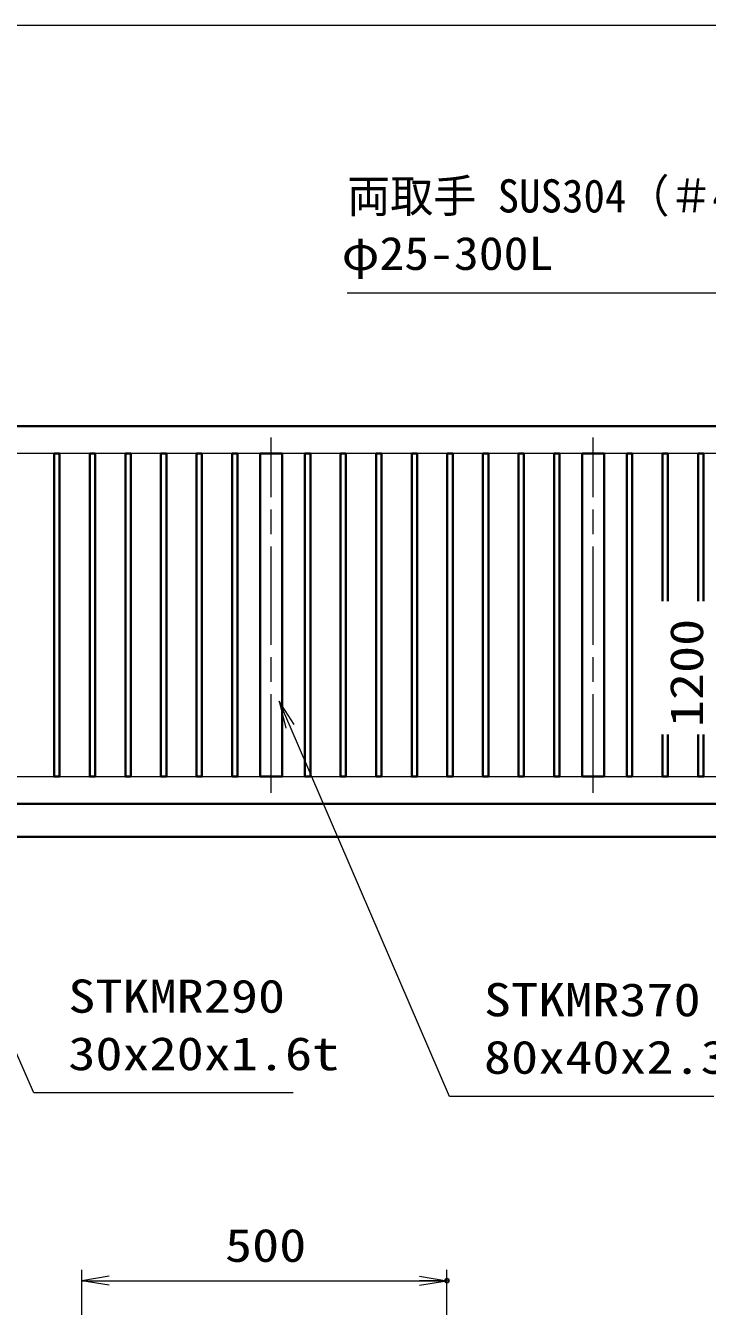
# Model space of a CAD drawing. Units: millimetres, scale not verified. Extents: x -11880 to 11880, y -8400 to 8400.
# Drawn here: x -3476 to -986, y -2477 to 2203 of the extents above; entities that cross this region are included whole.
import ezdxf
from ezdxf.enums import TextEntityAlignment as Align

# ---------------------------------------------------------------- set-up
doc = ezdxf.new("R2010")
doc.units = ezdxf.units.MM
doc.header["$LTSCALE"] = 30
doc.header["$PDMODE"] = 32
doc.header["$PDSIZE"] = 15
doc.linetypes.add('USER1', pattern=[18, 12, -1.5, 3, -1.5])
for name, color, linetype, lineweight in [('0-1_外形線', 7, 'Continuous', 35), ('0-2_軸線', 200, 'USER1', 15), ('0-4_寸法線', 4, 'Continuous', 18), ('0-5_0', 7, 'Continuous', 18)]:
    doc.layers.add(name, color=color, linetype=linetype, lineweight=lineweight)
doc.layers.add('0-6_Defpoints', color=7, linetype='Continuous')
doc.styles.add('ＭＳ ゴシック', font='')
doc.styles.get('ＭＳ ゴシック').set_extended_font_data('MS Gothic')

# ---------------------------------------------------------------- blocks, each defined once
blk = doc.blocks.new('S251')
at = {"layer": '0-4_寸法線'}
for points in [[(-688681.1, 87080642.6), (-637105.1, 87080642.6), (-627724.4, 87063140.8), (-626307.2, 87060496.7)], [(-628165.1, 87062904.6), (-626307.2, 87060496.7), (-627283.7, 87063377)]]:
    blk.add_lwpolyline(points, dxfattribs=at)
at = {"layer": '0-4_寸法線', "color": 254, "style": 'ＭＳ ゴシック'}
for s, width, p in [('両取手 SUS304（＃400）', 0.95, (-688681.1, 87088343.2)), ('φ25-300L', 1.1, (-689285.9, 87082043.2))]:
    blk.add_text(s, height=3637, dxfattribs=dict(at, width=width)).set_placement(p, align=Align.BOTTOM_LEFT)
blk = doc.blocks.new('S253')
at = {"layer": '0-4_寸法線'}
for points in [[(-694623.1, 86992933.8), (-723015.1, 86992933.8), (-738710.2, 87028689.6), (-739916, 87031436.6)], [(-738252.4, 87028890.5), (-739916, 87031436.6), (-739168.1, 87028488.6)]]:
    blk.add_lwpolyline(points, dxfattribs=at)
at = {"layer": '0-4_寸法線', "color": 254, "style": 'ＭＳ ゴシック', "width": 1.2}
for s, p in [('STKMR290', (-719247.1, 87000634.4)), ('30x20x1.6t', (-719247.1, 86994334.4))]:
    blk.add_text(s, height=3637, dxfattribs=at).set_placement(p, align=Align.BOTTOM_LEFT)
blk = doc.blocks.new('S254')
at = {"layer": '0-4_寸法線'}
for points in [[(-648498.9, 86992541.3), (-677466.9, 86992541.3), (-694947.6, 87033110.1), (-696134.7, 87035865.2)], [(-694488.4, 87033308), (-696134.7, 87035865.2), (-695406.8, 87032912.2)]]:
    blk.add_lwpolyline(points, dxfattribs=at)
at = {"layer": '0-4_寸法線', "color": 254, "style": 'ＭＳ ゴシック', "width": 1.2}
for s, p in [('STKMR370', (-673698.9, 87000241.9)), ('80x40x2.3t', (-673698.9, 86993941.9))]:
    blk.add_text(s, height=3637, dxfattribs=at).set_placement(p, align=Align.BOTTOM_LEFT)
blk = doc.blocks.new('_Open')
at = {"layer": '0-5_0', "color": 4}
blk.add_line((-30, 5), (0, 0), dxfattribs=at)
blk.add_lwpolyline([(-30, -5), (0, 0), (-30, 0)], dxfattribs=at)

msp = doc.modelspace()

# ---------------------------------------------------------------- linework, layer by layer
at = {"layer": '0-1_外形線'}
msp.add_line((-6921.83, -761.14), (6603.17, -761.14), dxfattribs=at)
for points in [[(-6166.83, 738.86), (-166.83, 738.86), (-166.83, 171.36)], [(-1149.83, 99.72), (-1149.83, 638.86), (-1129.83, 638.86), (-1129.83, 99.72)], [(-1019.83, 99.72), (-1019.83, 638.86), (-999.83, 638.86), (-999.83, 99.72)], [(-6166.83, -641.14), (-166.83, -641.14), (-166.83, 106.36)], [(-1149.83, -387.88), (-1149.83, -541.14), (-1129.83, -541.14), (-1129.83, -387.88)], [(-1019.83, -387.88), (-1019.83, -541.14), (-999.83, -541.14), (-999.83, -387.88)]]:
    msp.add_lwpolyline(points, dxfattribs=at)
for points in [[(-3351.83, -541.14), (-3371.83, -541.14), (-3371.83, 638.86), (-3351.83, 638.86)], [(-3221.83, -541.14), (-3241.83, -541.14), (-3241.83, 638.86), (-3221.83, 638.86)], [(-3091.83, -541.14), (-3111.83, -541.14), (-3111.83, 638.86), (-3091.83, 638.86)], [(-2981.83, -541.14), (-2961.83, -541.14), (-2961.83, 638.86), (-2981.83, 638.86)], [(-2851.83, -541.14), (-2831.83, -541.14), (-2831.83, 638.86), (-2851.83, 638.86)], [(-2721.83, -541.14), (-2701.83, -541.14), (-2701.83, 638.86), (-2721.83, 638.86)], [(-2618.83, 638.86), (-2538.83, 638.86), (-2538.83, -541.14), (-2618.83, -541.14)], [(-2435.83, -541.14), (-2455.83, -541.14), (-2455.83, 638.86), (-2435.83, 638.86)], [(-2305.83, -541.14), (-2325.83, -541.14), (-2325.83, 638.86), (-2305.83, 638.86)], [(-2175.83, -541.14), (-2195.83, -541.14), (-2195.83, 638.86), (-2175.83, 638.86)], [(-2045.83, -541.14), (-2065.83, -541.14), (-2065.83, 638.86), (-2045.83, 638.86)], [(-1915.83, -541.14), (-1935.83, -541.14), (-1935.83, 638.86), (-1915.83, 638.86)], [(-1805.83, -541.14), (-1785.83, -541.14), (-1785.83, 638.86), (-1805.83, 638.86)], [(-1675.83, -541.14), (-1655.83, -541.14), (-1655.83, 638.86), (-1675.83, 638.86)], [(-1545.83, -541.14), (-1525.83, -541.14), (-1525.83, 638.86), (-1545.83, 638.86)], [(-1442.83, 638.86), (-1362.83, 638.86), (-1362.83, -541.14), (-1442.83, -541.14)], [(-1259.83, -541.14), (-1279.83, -541.14), (-1279.83, 638.86), (-1259.83, 638.86)]]:
    msp.add_lwpolyline(points, close=True, dxfattribs=at)
at = {"layer": '0-2_軸線'}
for p, q in [((-2578.83, -600.14), (-2578.83, 697.86)), ((-1402.83, -600.14), (-1402.83, 697.86))]:
    msp.add_line(p, q, dxfattribs=at)
at = {"layer": '0-4_寸法線'}
for p, q in [((-166.83, 2202.59), (-6166.83, 2202.59)), ((-3270.39, -3220.82), (-3270.39, -2343.02)), ((-3270.39, -2383.02), (-1937.06, -2383.02)), ((-1937.06, -3220.82), (-1937.06, -2343.02))]:
    msp.add_line(p, q, dxfattribs=at)
at = {"layer": '0-5_0'}
msp.add_line((-266.83, 638.86), (-6066.83, 638.86), dxfattribs=at)
msp.add_lwpolyline([(-6066.83, 638.86), (-6066.83, -541.14), (-266.83, -541.14), (-266.83, -320.64)], dxfattribs=at)
at = {"layer": '0-6_Defpoints'}
msp.add_point((-1937.06, -2383.02), dxfattribs=at)

# ---------------------------------------------------------------- block references
at = {"layer": '0-4_寸法線'}
for name, p, xscale, yscale in [('S251', (20654.75, -2901460.98), 0.03333333, 0.03333333), ('S254', (20654.75, -2901460.98), 0.03333333, 0.03333333), ('S253', (20654.75, -2901460.98), 0.03333333, 0.03333333), ('_Open', (-1937.06, -2383.02), 3.333333, 3.333333)]:
    msp.add_blockref(name, p, dxfattribs=dict(at, xscale=xscale, yscale=yscale))
at = {"layer": '0-4_寸法線', "xscale": 3.333333, "yscale": 3.333333, "rotation": 180}
msp.add_blockref('_Open', (-3270.39, -2383.02), dxfattribs=at)

# ---------------------------------------------------------------- texts
at = {"layer": '0-4_寸法線', "color": 254, "style": 'ＭＳ ゴシック', "width": 1.2}
msp.add_text('1200', height=121.2, rotation=90, dxfattribs=at).set_placement((-964.83, -360.34), align=Align.BOTTOM_LEFT)
msp.add_text('500', height=121.2, dxfattribs=at).set_placement((-2747.72, -2350.34), align=Align.BOTTOM_LEFT)

doc.saveas('drawing.dxf')
